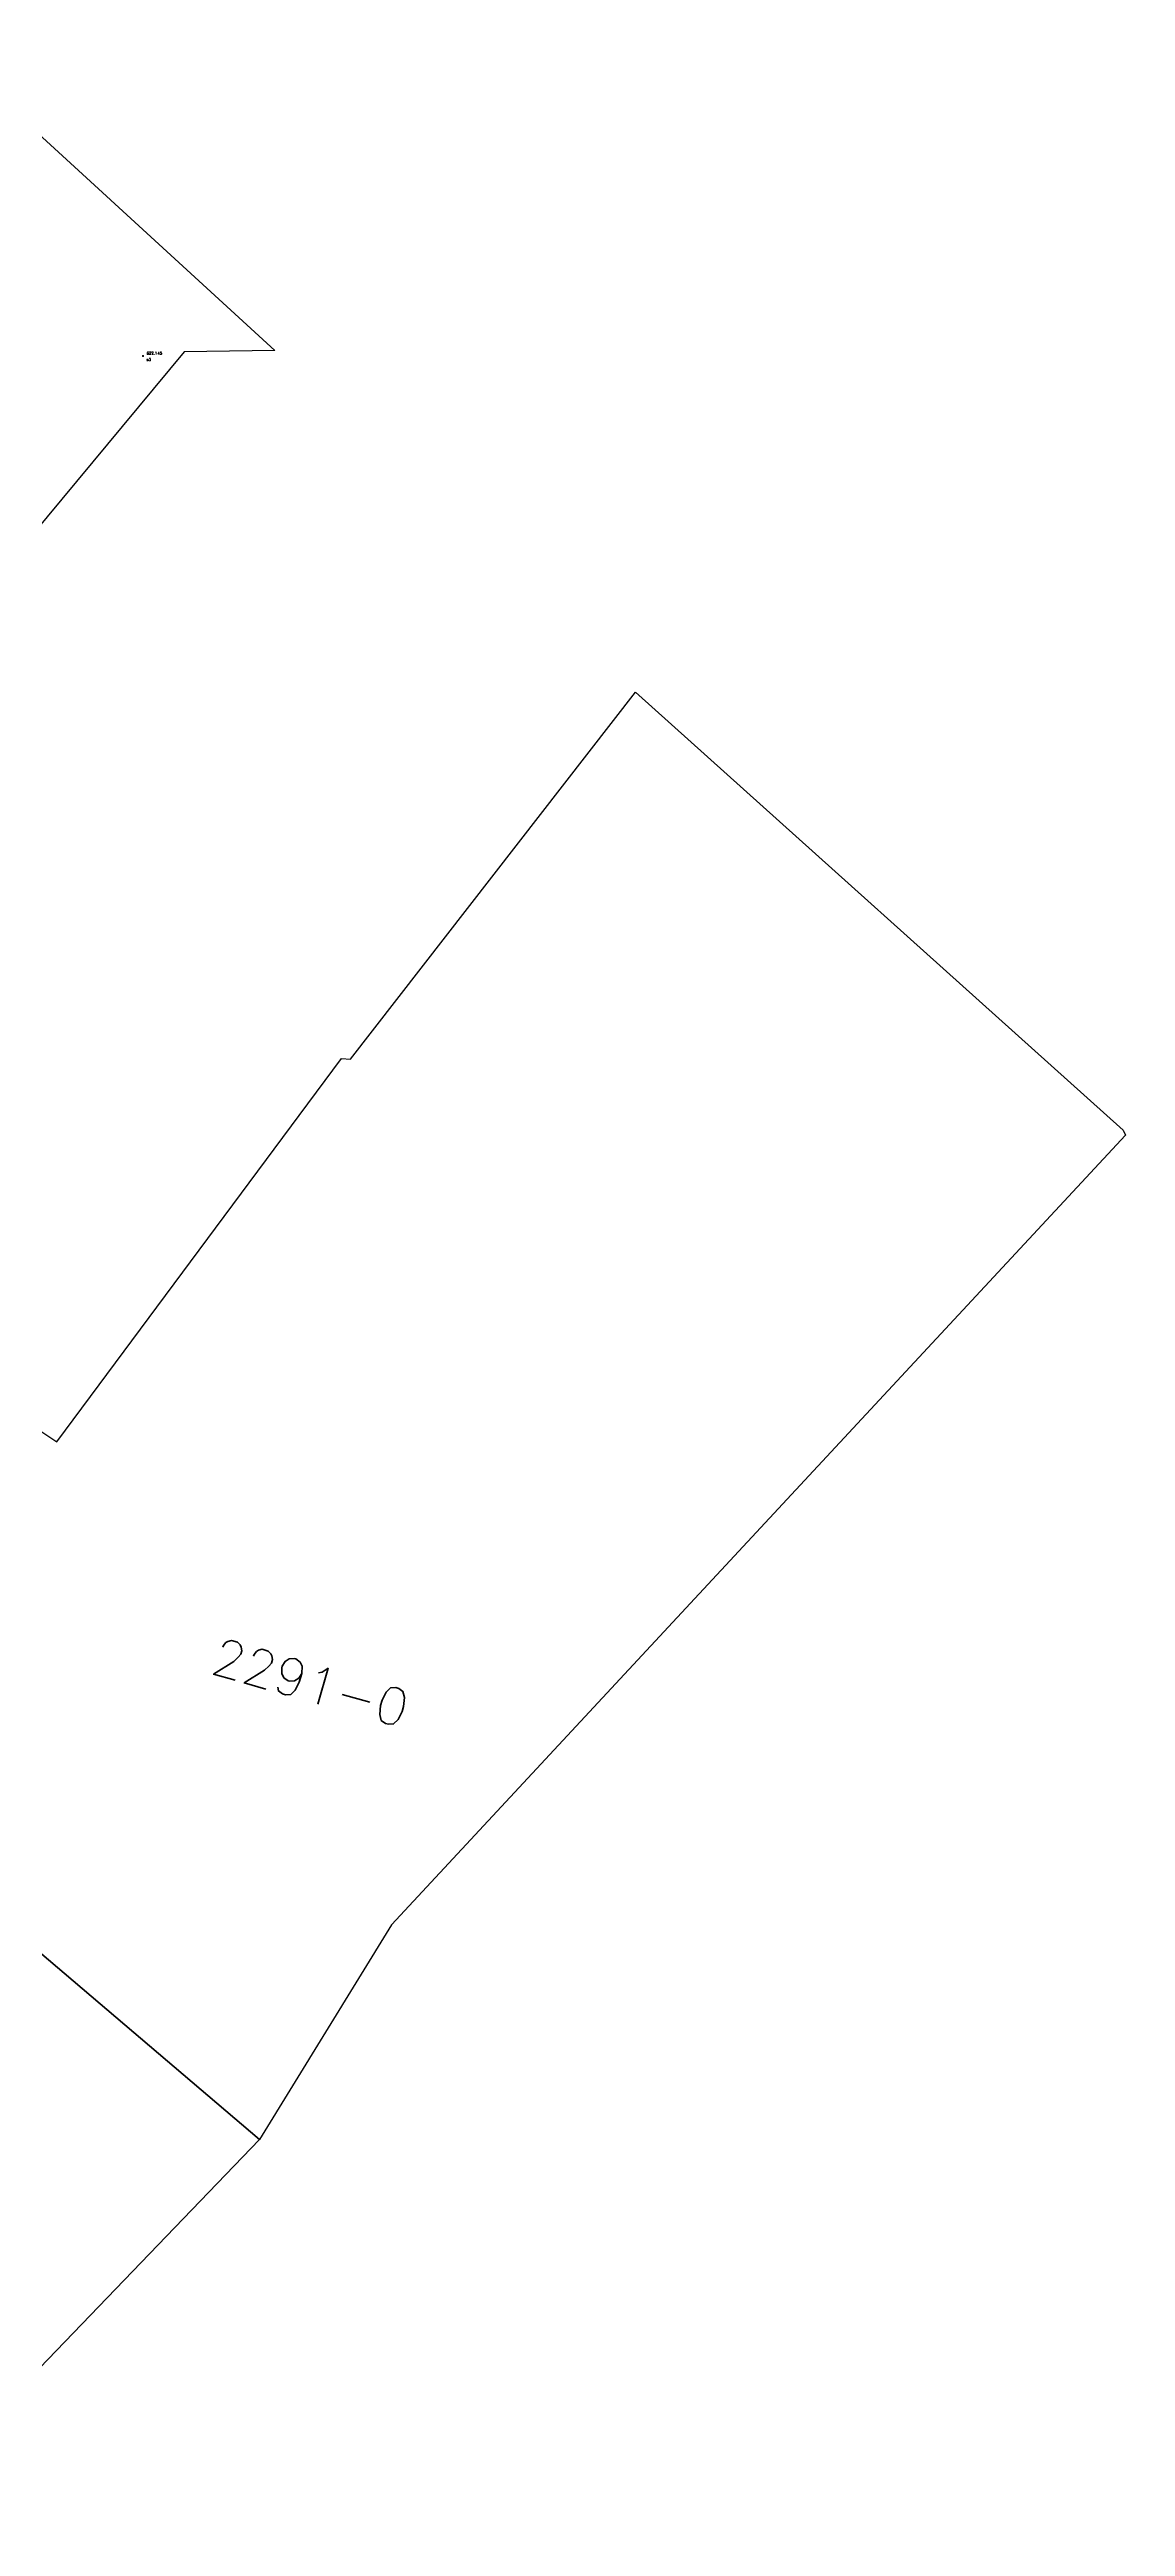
# Model space of a CAD drawing. Header units: metres. Extents: x 7512512.6 to 7512571.9, y 4692061.2 to 4692114.4.
# Drawn here: x 7512548.8 to 7512571.9, y 4692061.2 to 4692114.4 of the extents above; entities that cross this region are included whole.
import ezdxf

# ---------------------------------------------------------------- set-up
doc = ezdxf.new("R2010")
doc.units = ezdxf.units.M
doc.layers.add('Matjet', color=210, linetype='Continuous', lineweight=0)
doc.layers.add('Nr Parceles Baze', color=7, linetype='Continuous')
doc.layers.add('parcela', color=7, linetype='Continuous')
doc.styles.get("Standard").update_dxf_attribs({"font": 'simplex.shx'})

# ---------------------------------------------------------------- blocks, each defined once
blk = doc.blocks.new('*U28', base_point=(7512550.804, 4692107.784, 622.145))
at = {"layer": 'Matjet', "linetype": 'ByBlock', "lineweight": -2}
blk.add_line((7512550.804, 4692107.784, 622.145), (7512550.804, 4692107.784, 622.145), dxfattribs=at)
blk.add_circle((7512550.804, 4692107.784, 622.145), 0.0125, dxfattribs=at)
at = {"layer": 'Matjet', "linetype": 'ByBlock', "char_height": 0.06}
for s, insert, attachment_point in [('s3', (7512550.879, 4692107.739, 622.145), 1), ('622.145', (7512550.879, 4692107.844, 622.145), 4)]:
    blk.add_mtext(s, dxfattribs=dict(at, insert=insert, attachment_point=attachment_point))

msp = doc.modelspace()

# ---------------------------------------------------------------- linework, layer by layer
at = {"layer": 'parcela', "flags": 128}
for points in [[(7512553.633, 4692107.904), (7512551.683, 4692107.874), (7512544.782, 4692099.565), (7512539.032, 4692092.976), (7512538.122, 4692091.836), (7512533.592, 4692086.406), (7512532.042, 4692084.956), (7512526.552, 4692078.387), (7512522.461, 4692073.657), (7512518.651, 4692068.967), (7512512.611, 4692074.168), (7512514.832, 4692076.897), (7512533.622, 4692098.916), (7512539.853, 4692106.215), (7512546.573, 4692114.364), (7512553.633, 4692107.904)], [(7512571.902, 4692091.054), (7512556.141, 4692074.106), (7512553.301, 4692069.496), (7512542.592, 4692078.606), (7512548.202, 4692084.976), (7512548.952, 4692084.476), (7512555.062, 4692092.705), (7512555.262, 4692092.685), (7512561.382, 4692100.564), (7512571.852, 4692091.164), (7512571.902, 4692091.054)], [(7512553.301, 4692069.496), (7512545.301, 4692061.187), (7512538.411, 4692068.017), (7512530.921, 4692074.717), (7512526.552, 4692078.387), (7512532.042, 4692084.956), (7512536.872, 4692081.146), (7512541.242, 4692077.086), (7512542.592, 4692078.606), (7512553.301, 4692069.496)]]:
    msp.add_lwpolyline(points, dxfattribs=at)

# ---------------------------------------------------------------- block references
at = {"layer": 'Matjet'}
msp.add_blockref('*U28', (7512550.804, 4692107.784, 622.145), dxfattribs=at)

# ---------------------------------------------------------------- texts
at = {"layer": 'Nr Parceles Baze'}
msp.add_text('2291-0', height=0.8, rotation=344.039, dxfattribs=at).set_placement((7512552.218, 4692079.513))

doc.saveas('drawing.dxf')
